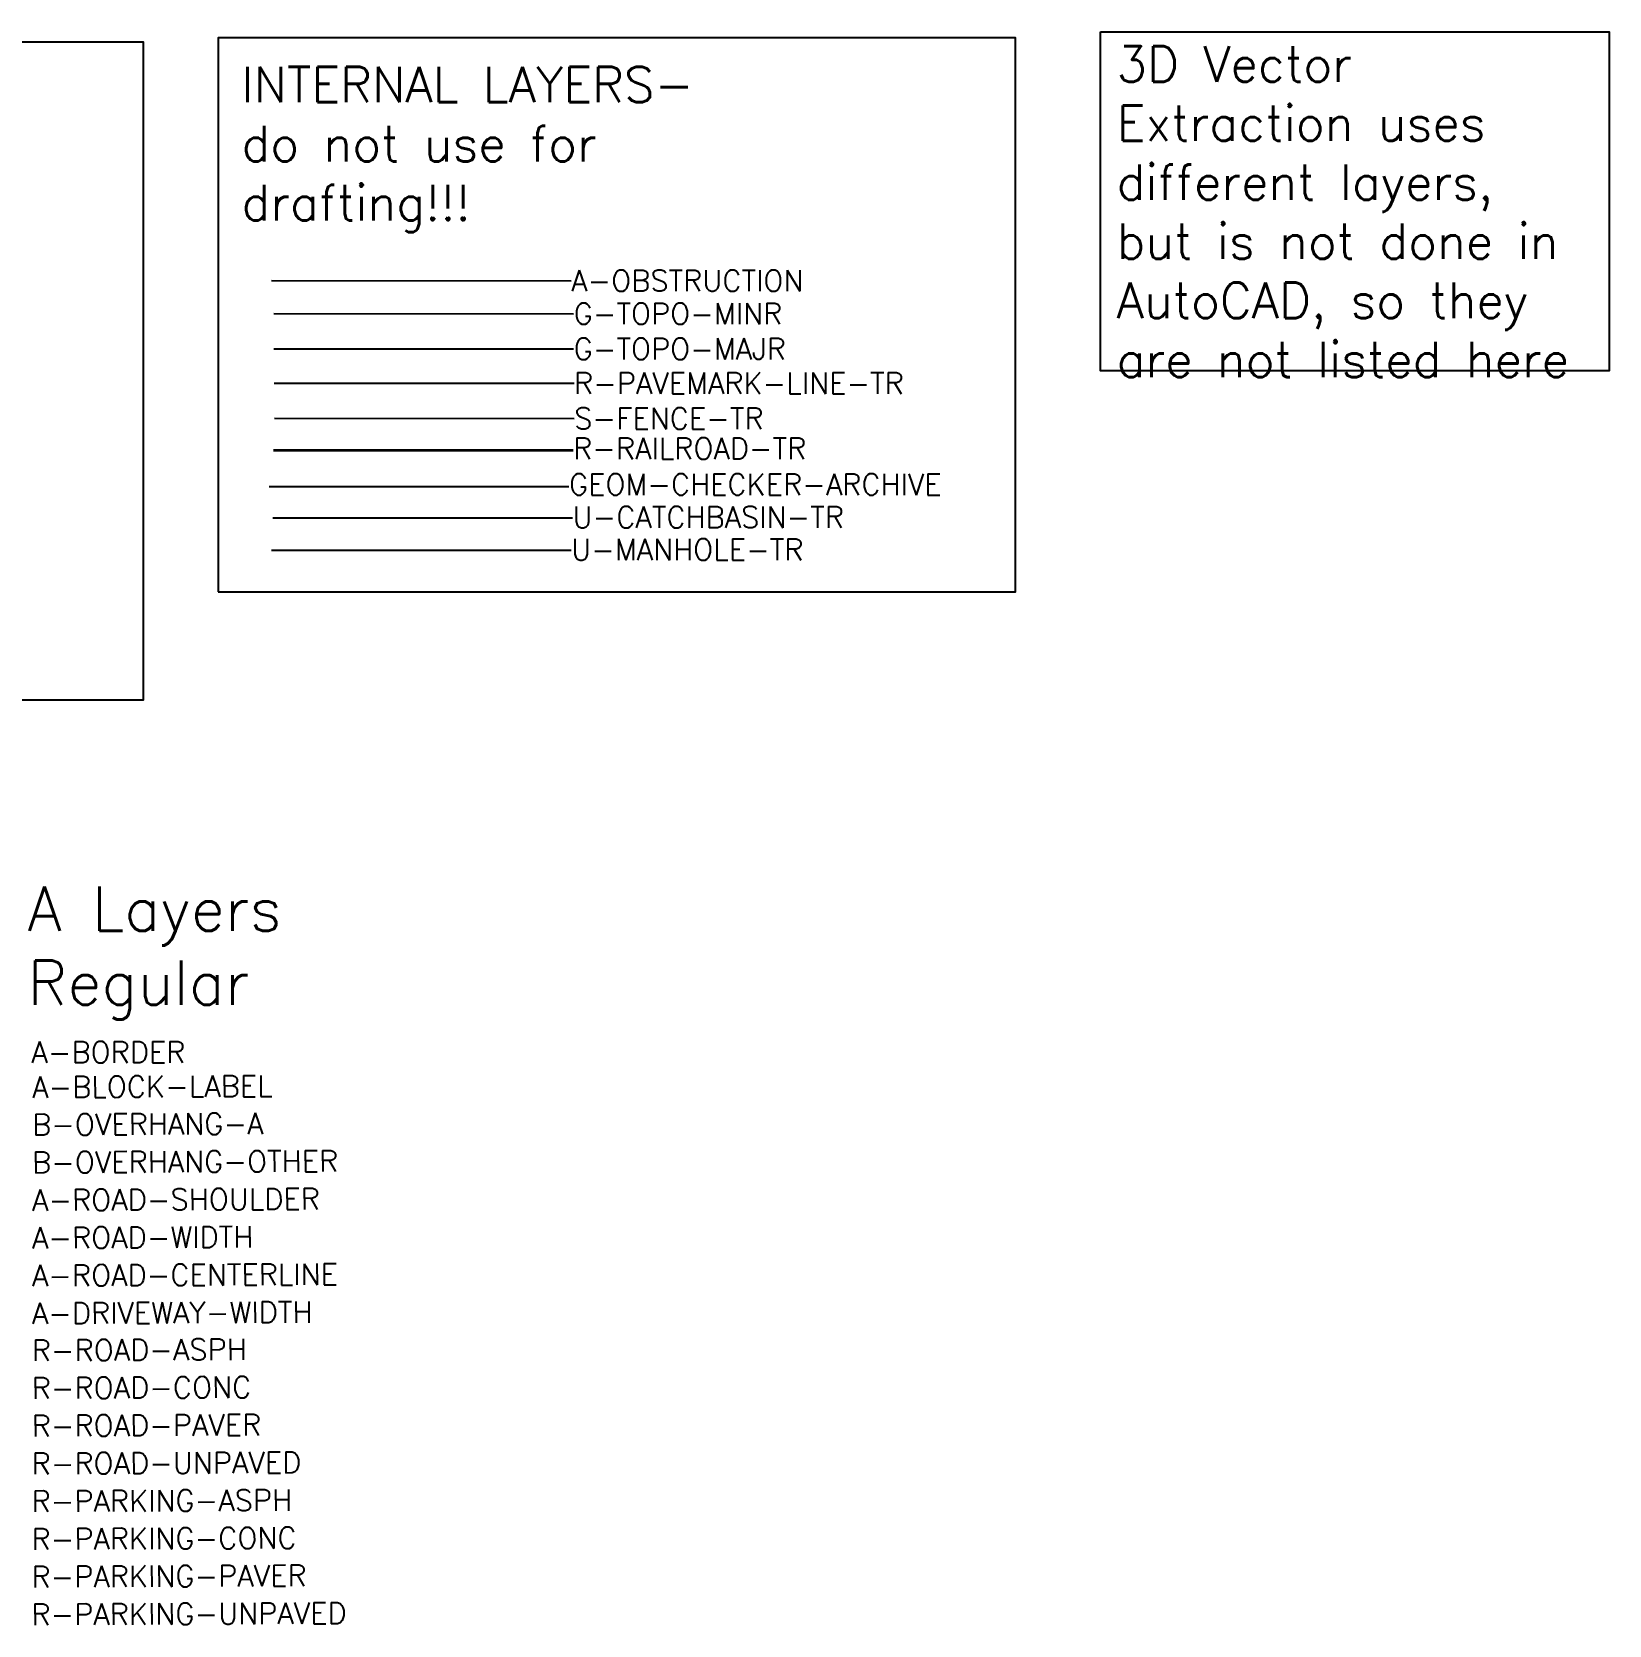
# Model space of a CAD drawing. Header units: metres. Extents: x -7 to 1567, y -1439 to 351.
# Drawn here: x 677 to 1567, y -548 to 351 of the extents above; entities that cross this region are included whole.
import ezdxf

# ---------------------------------------------------------------- set-up
doc = ezdxf.new("R2010")
doc.units = ezdxf.units.M
for name, color, linetype in [('A-BLOCK-LABEL', 7, 'Continuous'), ('A-BORDER', 7, 'Continuous'), ('A-DRIVEWAY-WIDTH', 7, 'Continuous'), ('A-OBSTRUCTION', 1, 'Continuous'), ('A-ROAD-CENTERLINE', 7, 'Continuous'), ('A-ROAD-SHOULDER', 7, 'Continuous'), ('A-ROAD-WIDTH', 7, 'Continuous'), ('B-OVERHANG-A', 3, 'Continuous'), ('B-OVERHANG-OTHER', 1, 'Continuous'), ('G-TOPO-MAJR', 9, 'Continuous'), ('G-TOPO-MINR', 8, 'Continuous'), ('GEOM-CHECKER-ARCHIVE', 9, 'Continuous'), ('R-PARKING-ASPH', 211, 'Continuous'), ('R-PARKING-CONC', 30, 'Continuous'), ('R-PARKING-PAVER', 31, 'Continuous'), ('R-PARKING-UNPAVED', 3, 'Continuous'), ('R-PAVEMARK-TR', 7, 'Continuous'), ('R-ROAD-ASPH', 5, 'Continuous'), ('R-ROAD-CONC', 161, 'Continuous'), ('R-ROAD-PAVER', 173, 'Continuous'), ('R-ROAD-UNPAVED', 20, 'Continuous'), ('S-FENCE-TR', 2, 'Continuous'), ('U-CATCHBASIN-TR', 255, 'Continuous'), ('U-MANHOLE-TR', 7, 'Continuous')]:
    doc.layers.add(name, color=color, linetype=linetype)
doc.layers.add('R-RAILROAD-TR', color=7, linetype='Continuous', lineweight=35)
doc.styles.get("Standard").update_dxf_attribs({"font": 'simplex.shx'})

msp = doc.modelspace()

# ---------------------------------------------------------------- linework, layer by layer
for points in [[(1280.1, 351.28), (1567.26, 351.28), (1567.26, 159.99), (1280.1, 159.99)], [(354.49, -25.74), (739.89, -25.74), (739.89, 345.5), (354.49, 345.5)], [(782.03, 35.19), (1232.02, 35.19), (1232.02, 347.98), (782.03, 347.98)]]:
    msp.add_lwpolyline(points, close=True)
at = {"layer": 'A-OBSTRUCTION'}
msp.add_line((981.23, 210.67, 80), (812.01, 210.73, 80), dxfattribs=at)
at = {"layer": 'G-TOPO-MAJR'}
msp.add_line((982.63, 172.18), (813.41, 172.24), dxfattribs=at)
at = {"layer": 'G-TOPO-MINR'}
msp.add_line((982.64, 192.05, 80), (813.42, 192.12, 80), dxfattribs=at)
at = {"layer": 'GEOM-CHECKER-ARCHIVE'}
msp.add_line((980.01, 94.47, 1020), (810.79, 94.53, 1020), dxfattribs=at)
at = {"layer": 'R-PAVEMARK-TR'}
msp.add_line((982.86, 152.8, -80), (813.65, 152.86, -80), dxfattribs=at)
at = {"layer": 'R-RAILROAD-TR'}
msp.add_line((982.37, 114.98, 860), (813.16, 115.05, 860), dxfattribs=at)
at = {"layer": 'S-FENCE-TR'}
msp.add_line((982.92, 132.92, -160), (813.7, 132.99, -160), dxfattribs=at)
at = {"layer": 'U-CATCHBASIN-TR'}
msp.add_line((982.03, 76.74, 460), (812.82, 76.8, 460), dxfattribs=at)
at = {"layer": 'U-MANHOLE-TR'}
msp.add_line((981.24, 58.56, 360), (812.03, 58.63, 360), dxfattribs=at)

# ---------------------------------------------------------------- texts
at = {"attachment_point": 1}
for s, width, insert, char_height in [('3D Vector Extraction uses different layers, but is not done in AutoCAD, so they are not listed here', 279.7726, (1289.22, 343.13), 20), ('INTERNAL LAYERS- do not use for drafting!!!', 279.7726, (795.13, 331.54), 20), ('Standard A Layers (Includes Regular Layers)', 426.6648, (507.16, -131.09), 25)]:
    msp.add_mtext_dynamic_manual_height_columns(s, width=width, gutter_width=1, heights=[0], dxfattribs=dict(at, insert=insert, char_height=char_height))
at = {"layer": 'A-BLOCK-LABEL', "insert": (676.88, -238.26), "char_height": 12, "attachment_point": 1, "rotation": 0.27327}
msp.add_mtext_dynamic_manual_height_columns('A-BLOCK-LABEL', width=245.9484, gutter_width=1, heights=[0], dxfattribs=at)
at = {"layer": 'A-BORDER', "insert": (676.51, -218.55), "char_height": 12, "attachment_point": 1}
msp.add_mtext_dynamic_manual_height_columns('A-BORDER', width=61.4573, gutter_width=1, heights=[0], dxfattribs=at)
at = {"layer": 'A-DRIVEWAY-WIDTH', "insert": (676.72, -365.95), "char_height": 12, "attachment_point": 1, "rotation": 0.27327}
msp.add_mtext_dynamic_manual_height_columns('A-DRIVEWAY-WIDTH', width=245.9484, gutter_width=1, heights=[0], dxfattribs=at)
at = {"layer": 'A-OBSTRUCTION', "insert": (981.23, 216.86), "char_height": 12, "attachment_point": 1}
msp.add_mtext_dynamic_manual_height_columns('A-OBSTRUCTION', width=61.4573, gutter_width=1, heights=[0], dxfattribs=at)
at = {"layer": 'A-ROAD-CENTERLINE', "insert": (676.75, -344.65), "char_height": 12, "attachment_point": 1, "rotation": 0.27327}
msp.add_mtext_dynamic_manual_height_columns('A-ROAD-CENTERLINE', width=245.9484, gutter_width=1, heights=[0], dxfattribs=at)
at = {"layer": 'A-ROAD-SHOULDER', "insert": (676.82, -302.05), "char_height": 12, "attachment_point": 1, "rotation": 0.27327}
msp.add_mtext_dynamic_manual_height_columns('A-ROAD-SHOULDER', width=245.9484, gutter_width=1, heights=[0], dxfattribs=at)
at = {"layer": 'A-ROAD-WIDTH', "insert": (676.78, -323.35), "char_height": 12, "attachment_point": 1, "rotation": 0.27327}
msp.add_mtext_dynamic_manual_height_columns('A-ROAD-WIDTH', width=245.9484, gutter_width=1, heights=[0], dxfattribs=at)
at = {"layer": 'B-OVERHANG-A', "insert": (676.88, -259.45), "char_height": 12, "attachment_point": 1, "rotation": 0.27327}
msp.add_mtext_dynamic_manual_height_columns('B-OVERHANG-A', width=245.9484, gutter_width=1, heights=[0], dxfattribs=at)
at = {"layer": 'B-OVERHANG-OTHER', "insert": (676.85, -280.75), "char_height": 12, "attachment_point": 1, "rotation": 0.27327}
msp.add_mtext_dynamic_manual_height_columns('B-OVERHANG-OTHER', width=245.9484, gutter_width=1, heights=[0], dxfattribs=at)
at = {"layer": 'G-TOPO-MAJR', "insert": (982.63, 178.38, -80), "char_height": 12, "attachment_point": 1}
msp.add_mtext_dynamic_manual_height_columns('G-TOPO-MAJR', width=61.4573, gutter_width=1, heights=[0], dxfattribs=at)
at = {"layer": 'G-TOPO-MINR', "insert": (982.64, 198.25), "char_height": 12, "attachment_point": 1}
msp.add_mtext_dynamic_manual_height_columns('G-TOPO-MINR', width=61.4573, gutter_width=1, heights=[0], dxfattribs=at)
at = {"layer": 'GEOM-CHECKER-ARCHIVE', "insert": (980.01, 101.9), "char_height": 12, "attachment_point": 1}
msp.add_mtext_dynamic_manual_height_columns('GEOM-CHECKER-ARCHIVE', width=61.4573, gutter_width=1, heights=[0], dxfattribs=at)
at = {"layer": 'R-PARKING-ASPH', "insert": (676.57, -472.03), "char_height": 12, "attachment_point": 1, "rotation": 0.27327}
msp.add_mtext_dynamic_manual_height_columns('R-PARKING-ASPH', width=245.9484, gutter_width=1, heights=[0], dxfattribs=at)
at = {"layer": 'R-PARKING-CONC', "insert": (676.54, -493.32), "char_height": 12, "attachment_point": 1, "rotation": 0.27327}
msp.add_mtext_dynamic_manual_height_columns('R-PARKING-CONC', width=245.9484, gutter_width=1, heights=[0], dxfattribs=at)
at = {"layer": 'R-PARKING-PAVER', "insert": (676.51, -514.62), "char_height": 12, "attachment_point": 1, "rotation": 0.27327}
msp.add_mtext_dynamic_manual_height_columns('R-PARKING-PAVER', width=245.9484, gutter_width=1, heights=[0], dxfattribs=at)
at = {"layer": 'R-PARKING-UNPAVED', "insert": (676.48, -535.91), "char_height": 12, "attachment_point": 1, "rotation": 0.27327}
msp.add_mtext_dynamic_manual_height_columns('R-PARKING-UNPAVED', width=61.4573, gutter_width=1, heights=[0], dxfattribs=at)
at = {"layer": 'R-PAVEMARK-TR', "insert": (982.86, 159, -160), "char_height": 12, "attachment_point": 1}
msp.add_mtext_dynamic_manual_height_columns('R-PAVEMARK-LINE-TR', width=61.4573, gutter_width=1, heights=[0], dxfattribs=at)
at = {"layer": 'R-RAILROAD-TR', "insert": (982.37, 122.2), "char_height": 12, "attachment_point": 1}
msp.add_mtext_dynamic_manual_height_columns('R-RAILROAD-TR', width=61.4573, gutter_width=1, heights=[0], dxfattribs=at)
at = {"layer": 'R-ROAD-ASPH', "insert": (676.69, -386.83), "char_height": 12, "attachment_point": 1, "rotation": 0.27327}
msp.add_mtext_dynamic_manual_height_columns('R-ROAD-ASPH', width=61.4573, gutter_width=1, heights=[0], dxfattribs=at)
at = {"layer": 'R-ROAD-CONC', "insert": (676.66, -408.13), "char_height": 12, "attachment_point": 1, "rotation": 0.27327}
msp.add_mtext_dynamic_manual_height_columns('R-ROAD-CONC', width=61.4573, gutter_width=1, heights=[0], dxfattribs=at)
at = {"layer": 'R-ROAD-PAVER', "insert": (676.63, -429.43), "char_height": 12, "attachment_point": 1, "rotation": 0.27327}
msp.add_mtext_dynamic_manual_height_columns('R-ROAD-PAVER', width=61.4573, gutter_width=1, heights=[0], dxfattribs=at)
at = {"layer": 'R-ROAD-UNPAVED', "insert": (676.6, -450.73), "char_height": 12, "attachment_point": 1, "rotation": 0.27327}
msp.add_mtext_dynamic_manual_height_columns('R-ROAD-UNPAVED', width=245.9484, gutter_width=1, heights=[0], dxfattribs=at)
at = {"layer": 'S-FENCE-TR', "insert": (982.92, 139.12, -240), "char_height": 12, "attachment_point": 1}
msp.add_mtext_dynamic_manual_height_columns('S-FENCE-TR', width=61.4573, gutter_width=1, heights=[0], dxfattribs=at)
at = {"layer": 'U-CATCHBASIN-TR', "insert": (982.03, 83.43), "char_height": 12, "attachment_point": 1}
msp.add_mtext_dynamic_manual_height_columns('U-CATCHBASIN-TR', width=61.4573, gutter_width=1, heights=[0], dxfattribs=at)
at = {"layer": 'U-MANHOLE-TR', "insert": (981.24, 65.13), "char_height": 12, "attachment_point": 1}
msp.add_mtext_dynamic_manual_height_columns('U-MANHOLE-TR', width=61.4573, gutter_width=1, heights=[0], dxfattribs=at)

doc.saveas('drawing.dxf')
